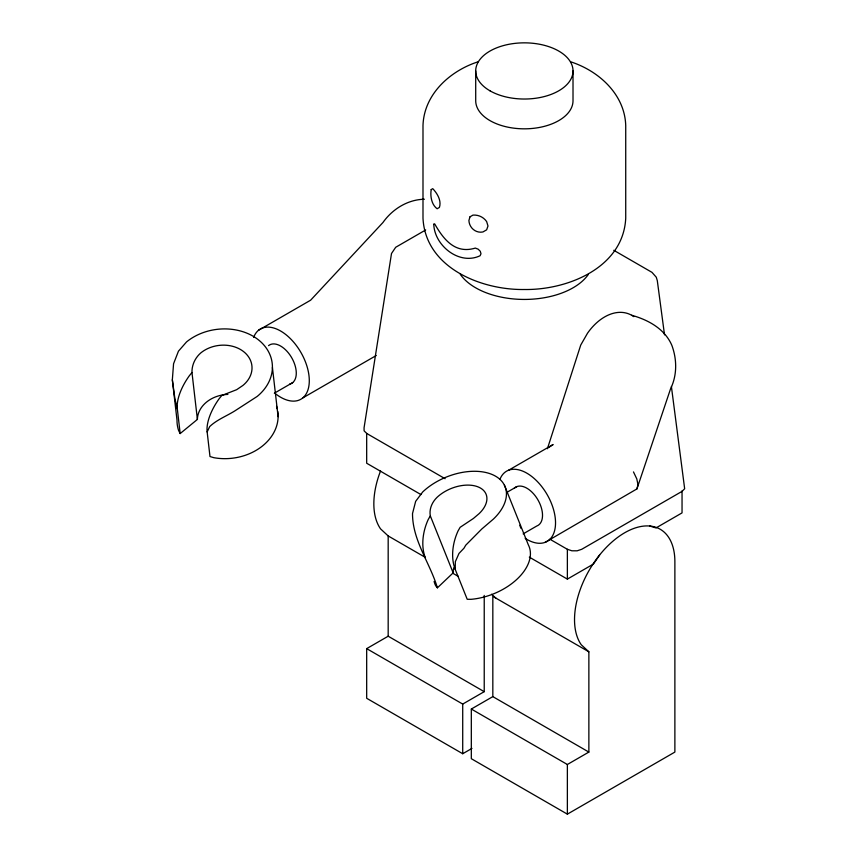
<?xml version="1.0" encoding="UTF-8"?>
<svg xmlns="http://www.w3.org/2000/svg" width="857" height="857" viewBox="0 0 857 857"><rect width="100%" height="100%" fill="white"/><g stroke="black" fill="none" stroke-linecap="round" stroke-linejoin="round"><path stroke-width="1.29" d="M504.366 485.083L528.351 544.881A50.681 30.777 -21.9 0 1 471.05 599.322L467.215 599.279L455.217 569.38L455.346 561.678L458.977 553.451L463.991 548.201L465.737 545.202L481.795 528.994L493.386 519.096A50.681 30.777 -21.9 0 0 491.125 474.092A50.681 30.777 -21.9 0 0 422.694 491.961L415.656 501.345L412.517 513.547C412.431 540.424 430 562.931 437.402 587.827L453.16 572.851A30.231 18.361 -21.9 0 1 453.899 567.677M227.898 394.391A30.231 23.932 -6.6 0 0 197.399 419.416L180.174 433.556L178.577 430.46A50.681 40.118 -6.6 0 1 177.003 420.112L172.343 379.822L173.564 363.743L178.449 351.188L186.526 341.932A50.681 40.118 -6.6 0 1 258.011 339.511A50.681 40.118 -6.6 0 1 257.207 396.416L234.786 410.932C226.355 416.181 216.917 419.726 209.719 426.54L207.148 431.928L209.986 456.535L213.918 457.702A50.681 40.118 -6.6 0 0 277.754 411.446M197.399 419.416L191.979 372.516C191.764 364.996 195.15 357.819 200.784 352.923A30.231 23.932 -6.6 0 1 243.431 351.477A30.231 23.932 -6.6 0 1 242.949 385.425L236.682 389.678L221.792 395.495L219.135 398.741A40.547 19.218 -52.4 0 0 207.148 431.928M545.106 542.352L636.933 488.908L637.983 484.719L636.805 478.924L633.473 471.907M547.409 448.736L580.735 345.05L587.538 333.18A50.595 33.637 -69 0 1 633.794 316.629M636.933 488.908L670.538 388.896C677.234 375.152 677.051 359.437 671.834 345.296C664.732 328.809 648.181 319.854 631.663 315.258M455.217 569.38A40.547 26.953 -69 0 1 458.067 530.922L460.123 527.323L473.407 518.474L479.127 513.622A30.231 18.361 -21.9 0 0 477.778 486.776A30.231 18.361 -21.9 0 0 436.952 497.435C432.099 502.191 429.036 508.994 430.31 515.882L428.243 519.471A40.547 26.953 -69 0 0 425.404 557.939M599.621 555.004L593.43 564.056L567.366 579.107L529.305 557.125M191.979 372.516L189.322 375.762A40.547 19.218 -52.4 0 0 177.324 408.939L180.174 433.556M548.469 447.633L553.119 444.526L508.619 470.214M425.683 229.965L395.698 247.277L391.51 253.49L364.064 427.793L364.107 430.846L366.775 433.503M258.503 330.288L310.63 300.196L382.94 222.531C392.377 209.129 407.771 199.51 424.397 199.242M274.326 393.213L292.708 382.597M302.746 397.948L376.266 355.505M506.948 492.325L516.9 486.583M523.145 533.879L536.825 525.984A22.143 12.78 60 0 0 537.543 499.224A22.143 12.78 60 0 0 514.114 488.426M471.971 748.397L462.716 753.732L366.678 698.284L366.678 648.631L388.178 636.215L484.226 691.663L484.226 595.401M366.678 648.631L462.716 704.079L484.226 691.663M471.318 709.039L492.829 696.623L588.866 752.082L588.866 651.802L581.25 644.743A70.949 40.965 -60 0 1 611.716 542.224A70.949 40.965 -60 0 1 674.877 561.721L674.877 752.082L567.366 814.15L471.318 758.702L471.318 709.039L567.366 764.498L588.866 752.082M478.131 61.779C450 70.831 423.926 94.313 422.994 125.561L422.994 218.256C425.479 267.812 481.248 290.169 524.355 289.505C567.473 290.169 623.243 267.812 625.728 218.256L625.728 125.561C624.796 94.313 598.722 70.831 570.591 61.779M649.788 526.037L655.98 527.944L682.043 512.893L682.043 490.868M567.27 549.251L571.855 550.794L577.147 550.815L581.699 549.305L682.043 491.372L684.657 488.747L671.395 386.464M613.762 250.287L651.995 272.365L656.258 277.197L657.298 280.614L664.518 334.862M445.104 478.72L366.678 433.438L366.678 463.241L420.883 494.532M549.883 539.214L567.366 549.305L567.366 579.107M380.562 470.943A70.949 40.965 -60 0 0 380.562 528.876L388.178 535.936L424.986 557.189M452.603 573.129L458.345 576.45M492.829 696.623L492.829 596.354L588.866 651.802M491.618 594.233L496.053 598.347M437.402 587.827L435.71 585.749A50.681 30.777 -21.9 0 1 434.124 581.432M430.31 515.882L453.16 572.851M519.77 525.223L520.863 528.244M177.324 408.939L174.957 399.105L172.343 379.822M272.419 367.46L278.107 416.684M573.012 70.938L573.012 100.73A48.656 28.088 0 0 1 524.355 128.829A48.656 28.088 0 0 1 475.71 100.73L475.71 70.938M567.366 764.498L567.366 814.15M462.716 704.079L462.716 753.732M388.178 535.936L388.178 636.215M500.006 479.192A40.547 23.407 60 0 1 534.179 478.495A40.547 23.407 60 0 1 555.175 527.848A40.547 23.407 60 0 1 525.18 538.357M276.532 406.325A50.681 40.118 -6.6 0 1 277.25 408.853M268.552 345.639A22.143 12.78 60 0 1 292.076 358.408A22.143 12.78 60 0 1 289.72 384.086M253.608 337.454A40.547 23.407 60 0 1 288.616 336.94A40.547 23.407 60 0 1 308.574 387.621A40.547 23.407 60 0 1 275.89 394.038M588.416 274.326A68.924 39.797 0 0 1 524.355 299.436A68.924 39.797 0 0 1 460.305 274.326M433.76 224.245C434.445 245.595 459.277 265.627 480.091 255.75L480.991 253.736L480.274 251.283L478.174 249.183L475.335 248.08C455.131 254.272 443.583 239.478 434.66 223.87L433.76 224.245M431.21 189.558C430.096 196.071 431.542 204.694 437.124 208.754L439.405 207.437C441.676 200.634 437.274 193.403 432.753 188.669L431.21 189.558M470 216.821L468.908 220.474C469.197 227.662 475.678 233.425 482.92 231.968L486.637 229.826L487.987 226.012L486.637 221.556C483.53 217.089 478.335 214.689 472.968 215.107L470 216.821M489.958 90.799A48.656 28.088 0 0 0 571.362 78.212A48.656 28.088 0 0 0 511.768 43.803A48.656 28.088 0 0 0 489.958 90.799"/></g></svg>
